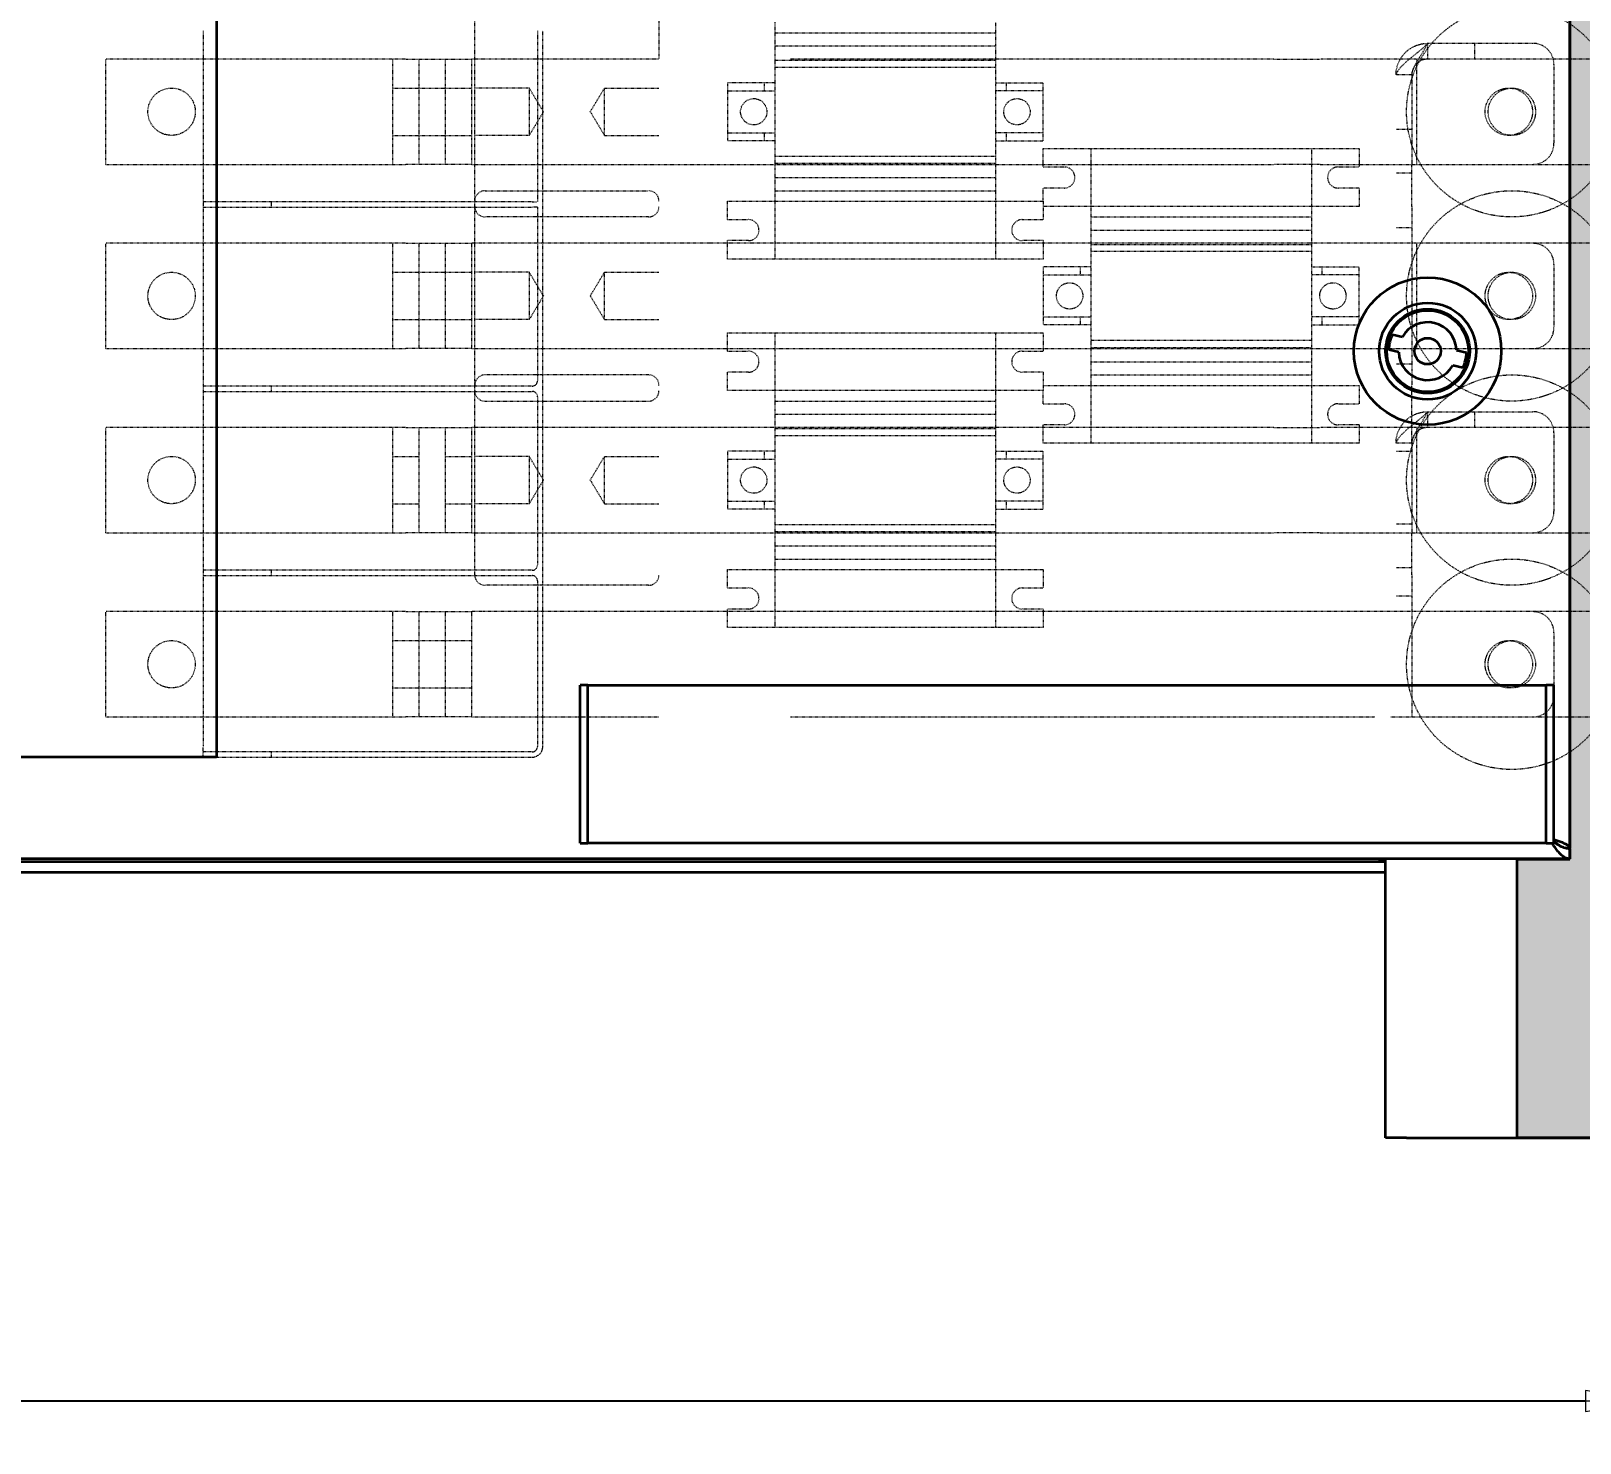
# Model space of a CAD drawing. Header units: millimetres. Extents: x -116965 to 323937, y 291661 to 566926.
# Drawn here: x -19214.6 to -18920.3, y 314997.2 to 315265.5 of the extents above; entities that cross this region are included whole.
import ezdxf

# ---------------------------------------------------------------- set-up
doc = ezdxf.new("R2010")
doc.units = ezdxf.units.MM
doc.header["$PDMODE"] = 35
doc.linetypes.add('DASHED', pattern=[0.75, 0.5, -0.25])
doc.layers.get('0').update_dxf_attribs({"lineweight": 18})
for name, color, linetype, lineweight in [('Dimensions(Schneider)', 7, 'Continuous', 18), ('Hatch', 7, 'Continuous', 9), ('Hidden Edges(Schneider)', 7, 'DASHED', 18), ('Sketch Geometry(Schneider)', 7, 'Continuous', 35), ('Visible Edges(Schneider)', 7, 'Continuous', 35)]:
    doc.layers.add(name, color=color, linetype=linetype, lineweight=lineweight)
doc.styles.add('schneder_1', font='micross.ttf')
doc.dimstyles.new('estilo_Schneider', dxfattribs={"dimscale": 4, "dimtxt": 3, "dimasz": 3, "dimexe": 2, "dimexo": 1, "dimgap": 0.3, "dimtad": 1, "dimtoh": 1, "dimrnd": 1e-08, "dimzin": 12, "dimtxsty": 'schneder_1', "dimblk": 'Filled-1', "dimcen": 0.09, "dimdle": 10, "dimclrd": 7, "dimclre": 7, "dimclrt": 7, "dimadec": 1, "dimazin": 3, "dimtfac": 0.5, "dimtdec": 3, "dimtmove": 0, "dimatfit": 3, "dimldrblk": 'Filled-1', "dimfxl": 1, "dimtolj": 1, "dimlwd": 25, "dimlwe": 25, "dimarcsym": 0})

# ---------------------------------------------------------------- blocks, each defined once
blk = doc.blocks.new('Filled-1')
at = {"color": 0}
for p, q in [((0, 0), (-1, 0.167)), ((-1, 0.167), (-1, -0.167)), ((-1, 0), (0, 0)), ((-1, -0.167), (0, 0))]:
    blk.add_line(p, q, dxfattribs=at)
at = {"color": 0, "flags": 128}
blk.add_lwpolyline([(-1, -0.167), (0, 0), (-1, 0.167), (-1, -0.167)], dxfattribs=at)
at = {"color": 0}
blk.add_solid([(-1, -0.167), (0, 0), (-1, 0.167), (-1, -0.167)], dxfattribs=at)
blk = doc.blocks.new('*D1986')
at = {"layer": 'Defpoints', "color": 0, "linetype": 'Continuous', "lineweight": -3, "transparency": 16777216}
for p in [(-19607.3, 315055.18), (-18907.3, 315055.18), (-18907.3, 315005.18)]:
    blk.add_point(p, dxfattribs=at)
at = {"layer": 'Dimensions(Schneider)', "color": 7, "linetype": 'Continuous', "lineweight": 25, "transparency": 16777216}
for p, q in [((-19607.3, 315051.18), (-19607.3, 314997.18)), ((-18907.3, 315051.18), (-18907.3, 314997.18)), ((-19595.3, 315005.18), (-18919.3, 315005.18))]:
    blk.add_line(p, q, dxfattribs=at)
at = {"layer": 'Dimensions(Schneider)', "color": 7, "linetype": 'Continuous', "lineweight": 25, "transparency": 16777216, "xscale": 12, "yscale": 12, "zscale": 12, "rotation": 180}
blk.add_blockref('Filled-1', (-19607.3, 315005.18), dxfattribs=at)
at = {"layer": 'Dimensions(Schneider)', "color": 7, "linetype": 'Continuous', "lineweight": 25, "transparency": 16777216, "xscale": 12, "yscale": 12, "zscale": 12}
blk.add_blockref('Filled-1', (-18907.3, 315005.18), dxfattribs=at)
at = {"layer": 'Dimensions(Schneider)', "color": 7, "linetype": 'Continuous', "lineweight": 25, "transparency": 16777216, "insert": (-19257.3, 315012.58), "char_height": 12, "attachment_point": 5, "style": 'schneder_1'}
blk.add_mtext('\\A1;700', dxfattribs=at)

msp = doc.modelspace()

# ---------------------------------------------------------------- hatches: boundary and pattern name
at = {"layer": 'Hatch'}
msp.add_hatch(color=256, dxfattribs=at).paths.add_polyline_path([(-18914.251709, 315055.139416), (-18932.304409, 315055.139416), (-18932.304409, 315108.121115), (-18922.307308, 315108.121115), (-18922.307308, 315301.238398), (-19007.293899, 315301.238398), (-19007.293899, 315313.195554), (-18932.304409, 315313.195554), (-18932.304409, 315405.07949), (-18914.251709, 315405.07949)])

# ---------------------------------------------------------------- linework, layer by layer
for p, q in [((-18922.307308, 315108.121115), (-18922.307308, 315301.238398)), ((-18932.304409, 315108.121115), (-18922.307308, 315108.121115)), ((-18932.304409, 315055.139416), (-18932.304409, 315108.121115)), ((-18914.251709, 315055.139416), (-18932.304409, 315055.139416))]:
    msp.add_line(p, q)
at = {"layer": 'Hidden Edges(Schneider)', "ltscale": 0.148422}
for p, q in [((-19130.298825, 315232.175478), (-19130.298825, 315268.175478)), ((-19130.298825, 315162.175478), (-19130.298825, 315198.175478))]:
    msp.add_line(p, q, dxfattribs=at)
at = {"layer": 'Hidden Edges(Schneider)', "ltscale": 0.072943}
msp.add_line((-19095.298825, 315268.175478), (-19095.298825, 315260.175478), dxfattribs=at)
at = {"layer": 'Hidden Edges(Schneider)', "ltscale": 0.118985}
for p, q in [((-19073.298825, 315267.175478), (-19073.298825, 315233.175478)), ((-19031.298825, 315233.175477), (-19031.298825, 315267.175478)), ((-19013.298825, 315232.175478), (-19013.298825, 315198.175478)), ((-18971.298825, 315198.175478), (-18971.298825, 315232.175478)), ((-19073.298825, 315197.175478), (-19073.298825, 315163.175478)), ((-19031.298825, 315163.175478), (-19031.298825, 315197.175478))]:
    msp.add_line(p, q, dxfattribs=at)
at = {"layer": 'Hidden Edges(Schneider)', "ltscale": 0.142782}
for p, q in [((-19181.876161, 315265.525484), (-19181.876161, 315129.525484)), ((-19117.376161, 315129.525484), (-19117.376161, 315265.525484))]:
    msp.add_line(p, q, dxfattribs=at)
at = {"layer": 'Hidden Edges(Schneider)', "ltscale": 0.170604}
msp.add_line((-19118.376161, 315265.525484), (-19118.376161, 315233.025484), dxfattribs=at)
at = {"layer": 'Hidden Edges(Schneider)', "ltscale": 0.146982}
for p, q in [((-19073.298825, 315265.175478), (-19031.298825, 315265.175478)), ((-19073.298825, 315262.675478), (-19031.298825, 315262.675478)), ((-19073.298825, 315259.973436), (-19031.298825, 315259.973436)), ((-19073.298825, 315258.660759), (-19031.298825, 315258.660759)), ((-19031.298825, 315241.690196), (-19073.298825, 315241.690196)), ((-19073.298825, 315240.377519), (-19031.298825, 315240.377519)), ((-19073.298825, 315237.675478), (-19031.298825, 315237.675478)), ((-19073.298825, 315235.175478), (-19031.298825, 315235.175478)), ((-19013.298825, 315230.175478), (-18971.298825, 315230.175478)), ((-19013.298825, 315227.675478), (-18971.298825, 315227.675478)), ((-19013.298825, 315224.973437), (-18971.298825, 315224.973437)), ((-19013.298825, 315223.660759), (-18971.298825, 315223.660759)), ((-18971.298825, 315206.690196), (-19013.298825, 315206.690196)), ((-19013.298825, 315205.377519), (-18971.298825, 315205.377519)), ((-19013.298825, 315202.675478), (-18971.298825, 315202.675478)), ((-19013.298825, 315200.175478), (-18971.298825, 315200.175478)), ((-19073.298825, 315195.175478), (-19031.298825, 315195.175478)), ((-19073.298825, 315192.675478), (-19031.298825, 315192.675478)), ((-19073.298825, 315189.973437), (-19031.298825, 315189.973437)), ((-19073.298825, 315188.660759), (-19031.298825, 315188.660759)), ((-19031.298825, 315171.690196), (-19073.298825, 315171.690196)), ((-19073.298825, 315170.377519), (-19031.298825, 315170.377519)), ((-19073.298825, 315167.675478), (-19031.298825, 315167.675478)), ((-19073.298825, 315165.175478), (-19031.298825, 315165.175478))]:
    msp.add_line(p, q, dxfattribs=at)
at = {"layer": 'Hidden Edges(Schneider)', "ltscale": 0.082567}
for p, q in [((-18949.298825, 315263.175478), (-18929.298825, 315263.175478)), ((-19200.377861, 315240.175478), (-19200.377861, 315260.175478)), ((-19145.877861, 315240.175478), (-19145.877861, 315260.175478)), ((-19140.877861, 315240.175478), (-19140.877861, 315260.175478)), ((-19135.877861, 315240.175478), (-19135.877861, 315260.175478)), ((-19130.877861, 315240.175478), (-19130.877861, 315260.175478)), ((-18951.377861, 315240.175477), (-18951.377861, 315260.175477)), ((-19200.377861, 315205.175478), (-19200.377861, 315225.175478)), ((-19145.877861, 315205.175478), (-19145.877861, 315225.175478)), ((-19140.877861, 315205.175478), (-19140.877861, 315225.175478)), ((-19135.877861, 315205.175478), (-19135.877861, 315225.175478)), ((-19130.877861, 315205.175478), (-19130.877861, 315225.175478)), ((-18952.298825, 315225.175478), (-18952.298825, 315205.175478)), ((-18951.377861, 315205.175477), (-18951.377861, 315225.175477)), ((-18949.298825, 315193.175478), (-18929.298825, 315193.175478)), ((-19200.377861, 315170.175478), (-19200.377861, 315190.175478)), ((-19145.877861, 315170.175478), (-19145.877861, 315190.175478)), ((-19140.877861, 315170.175478), (-19140.877861, 315190.175478)), ((-19135.877861, 315170.175478), (-19135.877861, 315190.175478)), ((-19130.877861, 315170.175478), (-19130.877861, 315190.175478)), ((-18951.377861, 315170.175477), (-18951.377861, 315190.175477)), ((-19200.377861, 315135.175478), (-19200.377861, 315155.175478)), ((-19145.877861, 315135.175478), (-19145.877861, 315155.175478)), ((-19140.877861, 315135.175478), (-19140.877861, 315155.175478)), ((-19135.877861, 315135.175478), (-19135.877861, 315155.175478)), ((-19130.877861, 315135.175478), (-19130.877861, 315155.175478)), ((-18952.298825, 315155.175478), (-18952.298825, 315135.175478))]:
    msp.add_line(p, q, dxfattribs=at)
at = {"layer": 'Hidden Edges(Schneider)', "ltscale": 0.0123}
for p, q in [((-18949.298825, 315263.175478), (-18949.298825, 315260.175478)), ((-18940.298825, 315260.175478), (-18940.298825, 315263.175478)), ((-18952.298825, 315257.175478), (-18955.298825, 315257.175478)), ((-18952.298825, 315246.825478), (-18955.298825, 315246.825478)), ((-18952.298825, 315238.525478), (-18955.298825, 315238.525478)), ((-18955.298825, 315228.175478), (-18952.298825, 315228.175478)), ((-18952.298825, 315228.175478), (-18952.298825, 315225.175478)), ((-18952.298825, 315205.175478), (-18952.298825, 315202.175478)), ((-18952.298825, 315202.175478), (-18955.298825, 315202.175478)), ((-18949.298825, 315193.17548), (-18949.298825, 315190.175478)), ((-18940.298825, 315190.175478), (-18940.298825, 315193.175478)), ((-18952.298825, 315187.175478), (-18955.298825, 315187.175478)), ((-18955.298825, 315185.675478), (-18952.298825, 315185.675478)), ((-18952.298825, 315171.825478), (-18955.298825, 315171.825478)), ((-18952.298825, 315163.525478), (-18955.298825, 315163.525478)), ((-18955.298825, 315158.175478), (-18952.298825, 315158.175478)), ((-18952.298825, 315158.175478), (-18952.298825, 315155.175478))]:
    msp.add_line(p, q, dxfattribs=at)
at = {"layer": 'Hidden Edges(Schneider)', "ltscale": 0.149606}
for p, q in [((-19143.377861, 315260.175478), (-19200.377861, 315260.175478)), ((-19200.377861, 315240.175478), (-19143.377861, 315240.175478)), ((-19143.377861, 315225.175478), (-19200.377861, 315225.175478)), ((-19200.377861, 315205.175478), (-19143.377861, 315205.175478)), ((-19143.377861, 315190.175478), (-19200.377861, 315190.175478)), ((-19200.377861, 315170.175478), (-19143.377861, 315170.175478)), ((-19143.377861, 315155.175478), (-19200.377861, 315155.175478)), ((-19200.377861, 315135.175478), (-19143.377861, 315135.175478))]:
    msp.add_line(p, q, dxfattribs=at)
at = {"layer": 'Hidden Edges(Schneider)', "ltscale": 0.081058}
for p, q in [((-19143.377861, 315260.175478), (-19130.877861, 315260.175478)), ((-19130.877861, 315240.175478), (-19143.377861, 315240.175478)), ((-19143.377861, 315225.175478), (-19130.877861, 315225.175478)), ((-19130.877861, 315205.175478), (-19143.377861, 315205.175478)), ((-19143.377861, 315190.175478), (-19130.877861, 315190.175478)), ((-19130.877861, 315170.175478), (-19143.377861, 315170.175478)), ((-19143.377861, 315155.175478), (-19130.877861, 315155.175478)), ((-19130.877861, 315135.175478), (-19143.377861, 315135.175478))]:
    msp.add_line(p, q, dxfattribs=at)
at = {"layer": 'Hidden Edges(Schneider)', "ltscale": 0.048595}
for p, q in [((-19123.377861, 315260.175478), (-19130.877861, 315260.175478)), ((-19130.877861, 315240.175478), (-19123.377861, 315240.175478)), ((-19123.377861, 315190.175478), (-19130.877861, 315190.175478)), ((-19130.877861, 315170.175478), (-19123.377861, 315170.175478))]:
    msp.add_line(p, q, dxfattribs=at)
at = {"layer": 'Hidden Edges(Schneider)', "ltscale": 0.147397}
msp.add_line((-19095.298825, 315260.175478), (-19123.377861, 315260.175478), dxfattribs=at)
at = {"layer": 'Hidden Edges(Schneider)', "ltscale": 0.138193}
msp.add_line((-19004.484462, 315260.175477), (-19070.298825, 315260.175478), dxfattribs=at)
at = {"layer": 'Hidden Edges(Schneider)', "ltscale": 0.024247}
for p, q in [((-18999.181162, 315260.175477), (-19004.484462, 315260.175477)), ((-19004.484462, 315240.175477), (-18999.181162, 315240.175477)), ((-19128.681162, 315225.175478), (-19130.877861, 315225.175478)), ((-19080.271259, 315225.175478), (-19085.57456, 315225.175478)), ((-19130.877861, 315205.175478), (-19128.681162, 315205.175478)), ((-19085.57456, 315205.175478), (-19080.271259, 315205.175478)), ((-18999.181162, 315190.175477), (-19004.484462, 315190.175477)), ((-19004.484462, 315170.175477), (-18999.181162, 315170.175477)), ((-19128.681162, 315155.175478), (-19130.877861, 315155.175478)), ((-19080.271259, 315155.175478), (-19085.57456, 315155.175478)), ((-19130.877861, 315135.175478), (-19128.681162, 315135.175478))]:
    msp.add_line(p, q, dxfattribs=at)
at = {"layer": 'Hidden Edges(Schneider)', "ltscale": 0.153241}
for p, q in [((-18978.539026, 315260.175477), (-18999.181162, 315260.175477)), ((-18999.181162, 315240.175477), (-18978.539026, 315240.175477)), ((-18978.539026, 315190.175477), (-18999.181162, 315190.175477)), ((-18999.181162, 315170.175477), (-18978.539026, 315170.175477))]:
    msp.add_line(p, q, dxfattribs=at)
at = {"layer": 'Hidden Edges(Schneider)', "ltscale": 0.040479}
for p, q in [((-18978.539026, 315260.175477), (-18969.700191, 315260.175477)), ((-18969.700191, 315240.175477), (-18978.539026, 315240.175477)), ((-18978.539026, 315190.175477), (-18969.700191, 315190.175477)), ((-18969.700191, 315170.175477), (-18978.539026, 315170.175477))]:
    msp.add_line(p, q, dxfattribs=at)
at = {"layer": 'Hidden Edges(Schneider)', "ltscale": 0.138396}
for p, q in [((-18837.877861, 315260.175477), (-18969.700191, 315260.175477)), ((-18969.700191, 315240.175477), (-18837.877861, 315240.175477)), ((-18837.877861, 315190.175477), (-18969.700191, 315190.175477)), ((-18969.700191, 315170.175477), (-18837.877861, 315170.175477))]:
    msp.add_line(p, q, dxfattribs=at)
at = {"layer": 'Hidden Edges(Schneider)', "ltscale": 0.070167}
for p, q in [((-18952.298825, 315257.175478), (-18952.298825, 315240.175478)), ((-18952.298825, 315187.175478), (-18952.298825, 315170.175478))]:
    msp.add_line(p, q, dxfattribs=at)
at = {"layer": 'Hidden Edges(Schneider)', "ltscale": 0.0619}
for p, q in [((-18925.298825, 315259.175478), (-18925.298825, 315244.175478)), ((-18925.298825, 315189.175478), (-18925.298825, 315174.175478))]:
    msp.add_line(p, q, dxfattribs=at)
at = {"layer": 'Hidden Edges(Schneider)', "ltscale": 0.020567}
for p, q in [((-19145.877861, 315254.675478), (-19140.877861, 315254.675478)), ((-19140.877861, 315254.675478), (-19135.877861, 315254.675478)), ((-19135.877861, 315254.675478), (-19130.877861, 315254.675478)), ((-19145.877861, 315245.675478), (-19140.877861, 315245.675478)), ((-19140.877861, 315245.675478), (-19135.877861, 315245.675478)), ((-19135.877861, 315245.675478), (-19130.877861, 315245.675478)), ((-19145.877861, 315219.675478), (-19140.877861, 315219.675478)), ((-19140.877861, 315219.675478), (-19135.877861, 315219.675478)), ((-19135.877861, 315219.675478), (-19130.877861, 315219.675478)), ((-19145.877861, 315210.675478), (-19140.877861, 315210.675478)), ((-19140.877861, 315210.675478), (-19135.877861, 315210.675478)), ((-19135.877861, 315210.675478), (-19130.877861, 315210.675478)), ((-19145.877861, 315184.675478), (-19140.877861, 315184.675478)), ((-19135.877861, 315184.675478), (-19130.877861, 315184.675478)), ((-19145.877861, 315175.675478), (-19140.877861, 315175.675478)), ((-19135.877861, 315175.675478), (-19130.877861, 315175.675478)), ((-19145.877861, 315149.675478), (-19140.877861, 315149.675478)), ((-19140.877861, 315149.675478), (-19135.877861, 315149.675478)), ((-19135.877861, 315149.675478), (-19130.877861, 315149.675478)), ((-19145.877861, 315140.675478), (-19140.877861, 315140.675478)), ((-19140.877861, 315140.675478), (-19135.877861, 315140.675478)), ((-19135.877861, 315140.675478), (-19130.877861, 315140.675478))]:
    msp.add_line(p, q, dxfattribs=at)
at = {"layer": 'Hidden Edges(Schneider)', "ltscale": 0.042672}
for p, q in [((-19119.950825, 315254.675478), (-19130.298825, 315254.675478)), ((-19105.646825, 315254.675478), (-19095.298825, 315254.675478)), ((-19119.950825, 315245.675478), (-19130.298825, 315245.675478)), ((-19105.646825, 315245.675478), (-19095.298825, 315245.675478)), ((-19119.950825, 315219.675478), (-19130.298825, 315219.675478)), ((-19105.646825, 315219.675478), (-19095.298825, 315219.675478)), ((-19119.950825, 315210.675478), (-19130.298825, 315210.675478)), ((-19105.646825, 315210.675478), (-19095.298825, 315210.675478)), ((-19119.950825, 315184.675478), (-19130.298825, 315184.675478)), ((-19105.646825, 315184.675478), (-19095.298825, 315184.675478)), ((-19119.950825, 315175.675478), (-19130.298825, 315175.675478)), ((-19105.646825, 315175.675478), (-19095.298825, 315175.675478))]:
    msp.add_line(p, q, dxfattribs=at)
at = {"layer": 'Hidden Edges(Schneider)', "ltscale": 0.058334}
for p, q in [((-19119.950825, 315254.675478), (-19119.950825, 315245.675478)), ((-19105.646825, 315245.675478), (-19105.646825, 315254.675478)), ((-19119.950825, 315219.675478), (-19119.950825, 315210.675478)), ((-19105.646825, 315210.675478), (-19105.646825, 315219.675478)), ((-19119.950825, 315184.675478), (-19119.950825, 315175.675478)), ((-19105.646825, 315175.675478), (-19105.646825, 315184.675478))]:
    msp.add_line(p, q, dxfattribs=at)
at = {"layer": 'Hidden Edges(Schneider)', "ltscale": 0.021599}
for p, q in [((-19117.246952, 315250.175478), (-19119.950825, 315254.675478)), ((-19108.350698, 315250.175478), (-19105.646825, 315254.675478)), ((-19117.246952, 315250.175478), (-19119.950825, 315245.675478)), ((-19108.350698, 315250.175478), (-19105.646825, 315245.675478)), ((-19117.246952, 315215.175478), (-19119.950825, 315219.675478)), ((-19108.350698, 315215.175478), (-19105.646825, 315219.675478)), ((-19117.246952, 315215.175478), (-19119.950825, 315210.675478)), ((-19108.350698, 315215.175478), (-19105.646825, 315210.675478)), ((-19117.246952, 315180.175478), (-19119.950825, 315184.675478)), ((-19108.350698, 315180.175478), (-19105.646825, 315184.675478)), ((-19117.246952, 315180.175478), (-19119.950825, 315175.675478)), ((-19108.350698, 315180.175478), (-19105.646825, 315175.675478))]:
    msp.add_line(p, q, dxfattribs=at)
at = {"layer": 'Hidden Edges(Schneider)', "ltscale": 0.045367}
for p, q in [((-19082.298825, 315255.675478), (-19082.298825, 315244.675478)), ((-19022.298825, 315244.675477), (-19022.298825, 315255.675477)), ((-19013.298825, 315243.175478), (-19013.298825, 315232.175478)), ((-18971.298825, 315232.175478), (-18971.298825, 315243.175478)), ((-19073.298825, 315233.175478), (-19073.298825, 315222.175478)), ((-19031.298825, 315222.175477), (-19031.298825, 315233.175477)), ((-19022.298825, 315220.675478), (-19022.298825, 315209.675478)), ((-18962.298825, 315209.675478), (-18962.298825, 315220.675478)), ((-19073.298825, 315208.175478), (-19073.298825, 315197.175478)), ((-19031.298825, 315197.175478), (-19031.298825, 315208.175478)), ((-19013.298825, 315198.175478), (-19013.298825, 315187.175478)), ((-18971.298825, 315187.175478), (-18971.298825, 315198.175478)), ((-18952.298825, 315187.175478), (-18952.298825, 315198.175478)), ((-19082.298825, 315185.675478), (-19082.298825, 315174.675478)), ((-19022.298825, 315174.675478), (-19022.298825, 315185.675478)), ((-19073.298825, 315163.175478), (-19073.298825, 315152.175478)), ((-19031.298825, 315152.175478), (-19031.298825, 315163.175478))]:
    msp.add_line(p, q, dxfattribs=at)
at = {"layer": 'Hidden Edges(Schneider)', "ltscale": 0.0371}
for p, q in [((-19073.298825, 315255.675478), (-19082.298825, 315255.675478)), ((-19082.298825, 315254.175478), (-19073.298825, 315254.175478)), ((-19031.298825, 315255.675477), (-19022.298825, 315255.675477)), ((-19022.298825, 315254.175477), (-19031.298825, 315254.175477)), ((-19082.298825, 315246.175478), (-19073.298825, 315246.175478)), ((-19022.298825, 315246.175477), (-19031.298825, 315246.175477)), ((-19073.298825, 315244.675478), (-19082.298825, 315244.675478)), ((-19031.298825, 315244.675477), (-19022.298825, 315244.675477)), ((-19013.298825, 315220.675478), (-19022.298825, 315220.675478)), ((-19022.298825, 315219.175478), (-19013.298825, 315219.175478)), ((-18971.298825, 315220.675478), (-18962.298825, 315220.675478)), ((-18962.298825, 315219.175478), (-18971.298825, 315219.175478)), ((-19022.298825, 315211.175478), (-19013.298825, 315211.175478)), ((-19013.298825, 315209.675478), (-19022.298825, 315209.675478)), ((-18962.298825, 315211.175478), (-18971.298825, 315211.175478)), ((-18971.298825, 315209.675478), (-18962.298825, 315209.675478)), ((-19073.298825, 315185.675478), (-19082.298825, 315185.675478)), ((-19082.298825, 315184.175478), (-19073.298825, 315184.175478)), ((-19031.298825, 315185.675478), (-19022.298825, 315185.675478)), ((-19022.298825, 315184.175478), (-19031.298825, 315184.175478)), ((-19082.298825, 315176.175478), (-19073.298825, 315176.175478)), ((-19073.298825, 315174.675478), (-19082.298825, 315174.675478)), ((-19022.298825, 315176.175478), (-19031.298825, 315176.175478)), ((-19031.298825, 315174.675478), (-19022.298825, 315174.675478))]:
    msp.add_line(p, q, dxfattribs=at)
at = {"layer": 'Hidden Edges(Schneider)', "ltscale": 0.0061}
for p, q in [((-19075.298825, 315255.675478), (-19075.298825, 315254.175478)), ((-19029.298825, 315254.175477), (-19029.298825, 315255.675477)), ((-19075.298825, 315246.175478), (-19075.298825, 315244.675478)), ((-19029.298825, 315244.675477), (-19029.298825, 315246.175477)), ((-19015.298825, 315220.675478), (-19015.298825, 315219.175478)), ((-18969.298825, 315219.175478), (-18969.298825, 315220.675478)), ((-19015.298825, 315211.175478), (-19015.298825, 315209.675478)), ((-18969.298825, 315209.675478), (-18969.298825, 315211.175478)), ((-19075.298825, 315185.675478), (-19075.298825, 315184.175478)), ((-19029.298825, 315184.175478), (-19029.298825, 315185.675478)), ((-19075.298825, 315176.175478), (-19075.298825, 315174.675478)), ((-19029.298825, 315174.675478), (-19029.298825, 315176.175478))]:
    msp.add_line(p, q, dxfattribs=at)
at = {"layer": 'Hidden Edges(Schneider)', "ltscale": 0.15748}
for p, q in [((-19022.298825, 315243.175478), (-18962.298825, 315243.175478)), ((-19082.298825, 315233.175478), (-19022.298825, 315233.175477)), ((-18962.298825, 315232.175478), (-19022.298825, 315232.175478)), ((-19022.298825, 315222.175477), (-19082.298825, 315222.175478)), ((-19082.298825, 315208.175478), (-19022.298825, 315208.175478)), ((-19022.298825, 315198.175478), (-18962.298825, 315198.175478)), ((-19022.298825, 315197.175478), (-19082.298825, 315197.175478)), ((-18962.298825, 315187.175478), (-19022.298825, 315187.175478)), ((-19082.298825, 315163.175478), (-19022.298825, 315163.175478)), ((-19022.298825, 315152.175478), (-19082.298825, 315152.175478))]:
    msp.add_line(p, q, dxfattribs=at)
at = {"layer": 'Hidden Edges(Schneider)', "ltscale": 0.014367}
for p, q in [((-19022.298825, 315239.675478), (-19022.298825, 315243.175478)), ((-18962.298825, 315243.175478), (-18962.298825, 315239.675478)), ((-18962.298825, 315235.675478), (-18962.298825, 315232.175478)), ((-19082.298825, 315229.675478), (-19082.298825, 315233.175478)), ((-19022.298825, 315233.175477), (-19022.298825, 315229.675477)), ((-19082.298825, 315222.175478), (-19082.298825, 315225.675478)), ((-19022.298825, 315225.675477), (-19022.298825, 315222.175477)), ((-19082.298825, 315204.675478), (-19082.298825, 315208.175478)), ((-19022.298825, 315208.175478), (-19022.298825, 315204.675478)), ((-19082.298825, 315197.175478), (-19082.298825, 315200.675478)), ((-19022.298825, 315200.675478), (-19022.298825, 315197.175478)), ((-18962.298825, 315198.175478), (-18962.298825, 315194.675478)), ((-19022.298825, 315187.175478), (-19022.298825, 315190.675478)), ((-18962.298825, 315190.675478), (-18962.298825, 315187.175478)), ((-19082.298825, 315159.675478), (-19082.298825, 315163.175478)), ((-19022.298825, 315163.175478), (-19022.298825, 315159.675478)), ((-19082.298825, 315152.175478), (-19082.298825, 315155.675478)), ((-19022.298825, 315155.675478), (-19022.298825, 315152.175478))]:
    msp.add_line(p, q, dxfattribs=at)
at = {"layer": 'Hidden Edges(Schneider)', "ltscale": 0.138692}
for p, q in [((-19123.377861, 315240.175478), (-19004.484462, 315240.175477)), ((-19004.484462, 315190.175477), (-19123.377861, 315190.175478)), ((-19123.377861, 315170.175478), (-19004.484462, 315170.175477))]:
    msp.add_line(p, q, dxfattribs=at)
at = {"layer": 'Hidden Edges(Schneider)', "ltscale": 0.016433}
for p, q in [((-19022.298825, 315239.675478), (-19018.298825, 315239.675478)), ((-18966.298825, 315239.675478), (-18962.298825, 315239.675478)), ((-19018.298825, 315235.675478), (-19022.298825, 315235.675478)), ((-18962.298825, 315235.675478), (-18966.298825, 315235.675478)), ((-19082.298825, 315229.675478), (-19078.298825, 315229.675478)), ((-19026.298825, 315229.675477), (-19022.298825, 315229.675477)), ((-19078.298825, 315225.675478), (-19082.298825, 315225.675478)), ((-19022.298825, 315225.675477), (-19026.298825, 315225.675477)), ((-19082.298825, 315204.675478), (-19078.298825, 315204.675478)), ((-19026.298825, 315204.675478), (-19022.298825, 315204.675478)), ((-19078.298825, 315200.675478), (-19082.298825, 315200.675478)), ((-19022.298825, 315200.675478), (-19026.298825, 315200.675478)), ((-19022.298825, 315194.675478), (-19018.298825, 315194.675478)), ((-18966.298825, 315194.675478), (-18962.298825, 315194.675478)), ((-19018.298825, 315190.675478), (-19022.298825, 315190.675478)), ((-18962.298825, 315190.675478), (-18966.298825, 315190.675478)), ((-19082.298825, 315159.675478), (-19078.298825, 315159.675478)), ((-19026.298825, 315159.675478), (-19022.298825, 315159.675478)), ((-19078.298825, 315155.675478), (-19082.298825, 315155.675478)), ((-19022.298825, 315155.675478), (-19026.298825, 315155.675478))]:
    msp.add_line(p, q, dxfattribs=at)
at = {"layer": 'Hidden Edges(Schneider)', "ltscale": 0.032967}
for p, q in [((-18952.298825, 315232.175478), (-18952.298825, 315240.175478)), ((-18952.298825, 315162.175478), (-18952.298825, 315170.175478))]:
    msp.add_line(p, q, dxfattribs=at)
at = {"layer": 'Hidden Edges(Schneider)', "ltscale": 0.16273}
for p, q in [((-19128.298825, 315235.175478), (-19097.298825, 315235.175478)), ((-19097.298825, 315230.175478), (-19128.298825, 315230.175478)), ((-19097.298825, 315200.175478), (-19128.298825, 315200.175478)), ((-19128.298825, 315195.175478), (-19097.298825, 315195.175478)), ((-19097.298825, 315160.175478), (-19128.298825, 315160.175478))]:
    msp.add_line(p, q, dxfattribs=at)
at = {"layer": 'Hidden Edges(Schneider)', "ltscale": 0.010233}
for p, q in [((-19022.298825, 315233.175477), (-19022.298825, 315235.675478)), ((-19022.298825, 315194.675478), (-19022.298825, 315197.175478))]:
    msp.add_line(p, q, dxfattribs=at)
at = {"layer": 'Hidden Edges(Schneider)', "ltscale": 0.131234}
for p, q in [((-19119.376161, 315233.025484), (-19181.876161, 315233.025484)), ((-19181.876161, 315232.025484), (-19119.376161, 315232.025484)), ((-19119.376161, 315198.025484), (-19181.876161, 315198.025484)), ((-19181.876161, 315197.025484), (-19119.376161, 315197.025484)), ((-19119.376161, 315163.025484), (-19181.876161, 315163.025484)), ((-19181.876161, 315162.025484), (-19119.376161, 315162.025484)), ((-19119.376161, 315128.525484), (-19181.876161, 315128.525484)), ((-19181.876161, 315127.525484), (-19119.376161, 315127.525484))]:
    msp.add_line(p, q, dxfattribs=at)
at = {"layer": 'Hidden Edges(Schneider)', "ltscale": 0.004033}
for p, q in [((-19168.876161, 315232.025484), (-19168.876161, 315233.025484)), ((-19168.876161, 315197.025484), (-19168.876161, 315198.025484)), ((-19168.876161, 315162.025484), (-19168.876161, 315163.025484)), ((-19168.876161, 315127.525484), (-19168.876161, 315128.525484))]:
    msp.add_line(p, q, dxfattribs=at)
at = {"layer": 'Hidden Edges(Schneider)', "ltscale": 0.155704}
msp.add_line((-19130.298825, 315198.175478), (-19130.298825, 315232.175478), dxfattribs=at)
at = {"layer": 'Hidden Edges(Schneider)', "ltscale": 0.006393}
for p, q in [((-19119.376161, 315233.025484), (-19118.376161, 315233.025484)), ((-19118.376161, 315232.025484), (-19119.376161, 315232.025484))]:
    msp.add_line(p, q, dxfattribs=at)
at = {"layer": 'Hidden Edges(Schneider)', "ltscale": 0.173228}
msp.add_line((-19118.376161, 315232.025484), (-19118.376161, 315199.025484), dxfattribs=at)
at = {"layer": 'Hidden Edges(Schneider)', "ltscale": 0.025871}
for p, q in [((-18952.298825, 315232.175478), (-18952.298825, 315228.175478)), ((-18952.298825, 315202.175478), (-18952.298825, 315198.175478)), ((-18952.298825, 315162.175478), (-18952.298825, 315158.175478))]:
    msp.add_line(p, q, dxfattribs=at)
at = {"layer": 'Hidden Edges(Schneider)', "ltscale": 0.128004}
for p, q in [((-19085.57456, 315225.175478), (-19128.681162, 315225.175478)), ((-19128.681162, 315205.175478), (-19085.57456, 315205.175478)), ((-19085.57456, 315155.175478), (-19128.681162, 315155.175478))]:
    msp.add_line(p, q, dxfattribs=at)
at = {"layer": 'Hidden Edges(Schneider)', "ltscale": 0.141378}
for p, q in [((-18837.877861, 315225.175477), (-19080.271259, 315225.175478)), ((-19080.271259, 315205.175478), (-18837.877861, 315205.175477)), ((-18837.877861, 315155.175477), (-19080.271259, 315155.175478))]:
    msp.add_line(p, q, dxfattribs=at)
at = {"layer": 'Hidden Edges(Schneider)', "ltscale": 0.0495}
msp.add_line((-18925.298825, 315221.175478), (-18925.298825, 315209.175478), dxfattribs=at)
at = {"layer": 'Hidden Edges(Schneider)', "ltscale": 0.167979}
msp.add_line((-19118.376161, 315196.025484), (-19118.376161, 315164.025484), dxfattribs=at)
at = {"layer": 'Hidden Edges(Schneider)', "ltscale": 0.165354}
msp.add_line((-19118.376161, 315161.025484), (-19118.376161, 315129.525484), dxfattribs=at)
at = {"layer": 'Hidden Edges(Schneider)', "ltscale": 0.041233}
msp.add_line((-18925.298825, 315151.175478), (-18925.298825, 315141.175478), dxfattribs=at)
at = {"layer": 'Hidden Edges(Schneider)', "ltscale": 0.165213}
msp.add_line((-19128.681162, 315135.175478), (-19095.298825, 315135.175478), dxfattribs=at)
at = {"layer": 'Hidden Edges(Schneider)', "ltscale": 0.145669}
msp.add_line((-19070.298825, 315135.175478), (-18959.298825, 315135.175477), dxfattribs=at)
at = {"layer": 'Hidden Edges(Schneider)', "ltscale": 0.138141}
msp.add_line((-18956.298825, 315135.175477), (-18837.877861, 315135.175477), dxfattribs=at)
at = {"layer": 'Hidden Edges(Schneider)', "ltscale": 0.012885}
msp.add_line((-19181.876161, 315127.525484), (-19181.876161, 315129.525484), dxfattribs=at)
at = {"layer": 'Hidden Edges(Schneider)', "ltscale": 0.040747, "flags": 128}
for points in [[(-18955.298825, 315257.175477), (-18955.296626, 315257.344644), (-18955.285931, 315257.572766), (-18955.260587, 315257.852831), (-18955.214446, 315258.177826), (-18955.141358, 315258.540736), (-18955.035171, 315258.934549), (-18954.89031, 315259.350821), (-18954.704075, 315259.779338), (-18954.47464, 315260.210431), (-18954.20111, 315260.634287), (-18953.886446, 315261.041937), (-18953.534596, 315261.424977), (-18953.150524, 315261.775499), (-18952.742197, 315262.08862), (-18952.318063, 315262.360476), (-18951.887129, 315262.588197), (-18951.45921, 315262.772761), (-18951.043969, 315262.916076), (-18950.651604, 315263.020934), (-18950.290526, 315263.092952), (-18949.967723, 315263.138272), (-18949.69018, 315263.163037), (-18949.464885, 315263.173391), (-18949.298825, 315263.175478)], [(-18955.298825, 315187.175476), (-18955.296626, 315187.344643), (-18955.285931, 315187.572767), (-18955.260587, 315187.852832), (-18955.214446, 315188.177826), (-18955.141358, 315188.540737), (-18955.035171, 315188.934547), (-18954.89031, 315189.350821), (-18954.704075, 315189.779336), (-18954.47464, 315190.21043), (-18954.20111, 315190.634286), (-18953.886446, 315191.041938), (-18953.534596, 315191.424977), (-18953.150524, 315191.7755), (-18952.742197, 315192.08862), (-18952.318063, 315192.360474), (-18951.887129, 315192.588197), (-18951.45921, 315192.772762), (-18951.043969, 315192.916075), (-18950.651604, 315193.020937), (-18950.290526, 315193.092953), (-18949.967723, 315193.138272), (-18949.69018, 315193.163039), (-18949.464885, 315193.173391), (-18949.298825, 315193.17548)]]:
    msp.add_lwpolyline(points, dxfattribs=at)
at = {"layer": 'Hidden Edges(Schneider)', "ltscale": 0.046536, "flags": 128}
for points in [[(-18949.298825, 315263.175478), (-18949.496407, 315262.945294), (-18949.743398, 315262.691811), (-18950.033766, 315262.417971), (-18950.361478, 315262.126717), (-18950.720502, 315261.82099), (-18951.104806, 315261.503733), (-18951.507165, 315261.177888), (-18951.918928, 315260.846397), (-18952.331923, 315260.512202), (-18952.737869, 315260.178246), (-18953.129142, 315259.847469), (-18953.498553, 315259.522816), (-18953.839283, 315259.207227), (-18954.146852, 315258.903645), (-18954.417573, 315258.615012), (-18954.648529, 315258.344271), (-18954.839902, 315258.094362), (-18954.992661, 315257.868229), (-18955.10824, 315257.668814), (-18955.190949, 315257.499059), (-18955.246075, 315257.361905), (-18955.278905, 315257.260296), (-18955.294726, 315257.197172), (-18955.298825, 315257.175477)], [(-18949.298825, 315193.17548), (-18949.496407, 315192.945296), (-18949.743398, 315192.691809), (-18950.033766, 315192.417971), (-18950.361478, 315192.126719), (-18950.720502, 315191.82099), (-18951.104806, 315191.503731), (-18951.507165, 315191.177889), (-18951.918928, 315190.846397), (-18952.331923, 315190.512201), (-18952.737869, 315190.178243), (-18953.129142, 315189.847471), (-18953.498553, 315189.522816), (-18953.839283, 315189.207226), (-18954.146852, 315188.903643), (-18954.417573, 315188.615014), (-18954.648529, 315188.34427), (-18954.839902, 315188.09436), (-18954.992661, 315187.868229), (-18955.10824, 315187.668816), (-18955.190949, 315187.499057), (-18955.246075, 315187.361905), (-18955.278905, 315187.260295), (-18955.294726, 315187.197172), (-18955.298825, 315187.175476)]]:
    msp.add_lwpolyline(points, dxfattribs=at)
at = {"layer": 'Hidden Edges(Schneider)', "ltscale": 0.03184, "flags": 128}
for points in [[(-18952.298825, 315257.175477), (-18952.296776, 315257.197172), (-18952.288865, 315257.260296), (-18952.27245, 315257.361905), (-18952.244887, 315257.499059), (-18952.203533, 315257.668814), (-18952.145743, 315257.868229), (-18952.069363, 315258.094362), (-18951.973677, 315258.344271), (-18951.858199, 315258.615012), (-18951.722838, 315258.903645), (-18951.569054, 315259.207227), (-18951.398689, 315259.522816), (-18951.213984, 315259.847469), (-18951.018347, 315260.178246), (-18950.815374, 315260.512202), (-18950.608877, 315260.846397), (-18950.402995, 315261.177888), (-18950.201816, 315261.503733), (-18950.009664, 315261.82099), (-18949.830151, 315262.126717), (-18949.666296, 315262.417971), (-18949.521111, 315262.691811), (-18949.397616, 315262.945294), (-18949.298825, 315263.175478)], [(-18952.298825, 315187.175476), (-18952.296776, 315187.197172), (-18952.288865, 315187.260295), (-18952.27245, 315187.361905), (-18952.244887, 315187.499057), (-18952.203533, 315187.668816), (-18952.145743, 315187.868229), (-18952.069363, 315188.09436), (-18951.973677, 315188.34427), (-18951.858199, 315188.615014), (-18951.722838, 315188.903643), (-18951.569054, 315189.207226), (-18951.398689, 315189.522816), (-18951.213984, 315189.847471), (-18951.018347, 315190.178243), (-18950.815374, 315190.512201), (-18950.608877, 315190.846397), (-18950.402995, 315191.177889), (-18950.201816, 315191.503731), (-18950.009664, 315191.82099), (-18949.830151, 315192.126719), (-18949.666296, 315192.417971), (-18949.521111, 315192.691809), (-18949.397616, 315192.945296), (-18949.298825, 315193.17548)]]:
    msp.add_lwpolyline(points, dxfattribs=at)
at = {"layer": 'Hidden Edges(Schneider)', "ltscale": 0.022906, "flags": 128}
for points in [[(-18949.298825, 315260.175478), (-18949.381855, 315260.174434), (-18949.494503, 315260.169257), (-18949.633274, 315260.156875), (-18949.794676, 315260.134215), (-18949.975215, 315260.098206), (-18950.171397, 315260.045777), (-18950.379017, 315259.974119), (-18950.592977, 315259.881837), (-18950.808444, 315259.767977), (-18951.020511, 315259.632049), (-18951.224674, 315259.475488), (-18951.41671, 315259.300227), (-18951.592636, 315259.108707), (-18951.749968, 315258.904882), (-18951.886732, 315258.692954), (-18952.00145, 315258.477408), (-18952.094567, 315258.263149), (-18952.166998, 315258.055013), (-18952.220091, 315257.858107), (-18952.256636, 315257.676652), (-18952.279706, 315257.514154), (-18952.292378, 315257.374122), (-18952.297726, 315257.260061), (-18952.298825, 315257.175477)], [(-18949.298825, 315190.175478), (-18949.381855, 315190.174433), (-18949.494503, 315190.16926), (-18949.633274, 315190.156876), (-18949.794676, 315190.134217), (-18949.975215, 315190.098206), (-18950.171397, 315190.045778), (-18950.379017, 315189.974119), (-18950.592977, 315189.881837), (-18950.808444, 315189.767977), (-18951.020511, 315189.63205), (-18951.224674, 315189.47549), (-18951.41671, 315189.300229), (-18951.592636, 315189.108707), (-18951.749968, 315188.904883), (-18951.886732, 315188.692953), (-18952.00145, 315188.477408), (-18952.094567, 315188.263151), (-18952.166998, 315188.055011), (-18952.220091, 315187.858106), (-18952.256636, 315187.676651), (-18952.279706, 315187.514154), (-18952.292378, 315187.374121), (-18952.297726, 315187.260062), (-18952.298825, 315187.175476)]]:
    msp.add_lwpolyline(points, dxfattribs=at)
at = {"layer": 'Hidden Edges(Schneider)', "ltscale": 0.146589}
for centre in [(-18933.298825, 315250.175478), (-18933.298825, 315215.175478), (-18933.298825, 315180.175478), (-18933.298825, 315145.175478)]:
    msp.add_circle(centre, 20, dxfattribs=at)
at = {"layer": 'Hidden Edges(Schneider)', "ltscale": 0.148422}
for centre in [(-19187.877861, 315250.175478), (-18933.877861, 315250.175477), (-18933.298825, 315250.175478), (-19187.877861, 315215.175478), (-18933.877861, 315215.175477), (-18933.298825, 315215.175478), (-19187.877861, 315180.175478), (-18933.877861, 315180.175477), (-18933.298825, 315180.175478), (-19187.877861, 315145.175478), (-18933.877861, 315145.175477), (-18933.298825, 315145.175478)]:
    msp.add_circle(centre, 4.5, dxfattribs=at)
at = {"layer": 'Hidden Edges(Schneider)', "ltscale": 0.064826}
for centre in [(-19077.298825, 315250.175478), (-19027.298825, 315250.175477), (-19017.298825, 315215.175478), (-18967.298825, 315215.175478), (-19077.298825, 315180.175478), (-19027.298825, 315180.175478)]:
    msp.add_circle(centre, 2.5, dxfattribs=at)
at = {"layer": 'Hidden Edges(Schneider)', "ltscale": 0.025871}
for centre, radius, start, end in [((-18929.298825, 315259.175478), 4, 0, 90), ((-18929.298825, 315244.175478), 4, 270, 0), ((-19018.298825, 315237.675478), 2, 270, 90), ((-18966.298825, 315237.675478), 2, 90, 270), ((-19078.298825, 315227.675478), 2, 269.99999998, 89.99999998), ((-19026.298825, 315227.675477), 2, 89.99999998, 269.99999998), ((-18929.298825, 315221.175478), 4, 0, 90), ((-18929.298825, 315209.175478), 4, 270, 0), ((-19078.298825, 315202.675478), 2, 270, 90), ((-19026.298825, 315202.675478), 2, 90, 270), ((-19018.298825, 315192.675478), 2, 270, 90), ((-18966.298825, 315192.675478), 2, 90, 270), ((-18929.298825, 315189.175478), 4, 0, 90), ((-18929.298825, 315174.175478), 4, 270, 0), ((-19078.298825, 315157.675478), 2, 270, 90), ((-19026.298825, 315157.675478), 2, 90, 270), ((-18929.298825, 315151.175478), 4, 0, 90), ((-18929.298825, 315139.175478), 4, 270, 0)]:
    msp.add_arc(centre, radius, start, end, dxfattribs=at)
at = {"layer": 'Hidden Edges(Schneider)', "ltscale": 0.012885}
for centre, start, end in [((-19128.298825, 315233.175478), 90, 180), ((-19097.298825, 315233.175478), 0, 90), ((-19128.298825, 315232.175478), 180, 270), ((-19097.298825, 315232.175478), 270, 0), ((-19128.298825, 315198.175478), 90, 180), ((-19097.298825, 315198.175478), 0, 90), ((-19128.298825, 315197.175478), 180, 270), ((-19097.298825, 315197.175478), 270, 0), ((-19128.298825, 315162.175478), 180, 270), ((-19097.298825, 315162.175478), 270, 0), ((-19119.376161, 315129.525484), 269.99999998, 0)]:
    msp.add_arc(centre, 2, start, end, dxfattribs=at)
at = {"layer": 'Hidden Edges(Schneider)', "ltscale": 0.006393}
for centre, start, end in [((-19119.376161, 315199.025484), 269.99999998, 0), ((-19119.376161, 315196.025484), 0, 89.99999998), ((-19119.376161, 315164.025484), 269.99999998, 0), ((-19119.376161, 315161.025484), 0, 89.99999998), ((-19119.376161, 315129.525484), 269.99999998, 0)]:
    msp.add_arc(centre, 1, start, end, dxfattribs=at)
at = {"layer": 'Sketch Geometry(Schneider)'}
for p, q in [((-18922.307308, 315108.121115), (-18922.307308, 315301.238398)), ((-19179.376148, 315267.524773), (-19179.376148, 315127.525451)), ((-19179.376148, 315127.525451), (-19336.397195, 315127.525451)), ((-18932.304409, 315055.139416), (-18932.304409, 315108.121115)), ((-18932.304409, 315108.121115), (-18922.307308, 315108.121115)), ((-18914.251709, 315055.139416), (-18932.304409, 315055.139416))]:
    msp.add_line(p, q, dxfattribs=at)
at = {"layer": 'Visible Edges(Schneider)'}
for p, q in [((-18922.298825, 315299.075478), (-18922.298825, 315110.275478)), ((-18955.990564, 315207.834692), (-18954.090318, 315207.375772)), ((-18954.794587, 315204.45961), (-18956.694833, 315204.918529)), ((-18943.803063, 315204.891346), (-18941.902818, 315204.432426)), ((-18942.607086, 315201.516263), (-18944.507332, 315201.975183)), ((-19108.80311, 315141.175478), (-19110.298825, 315141.175478)), ((-19110.298825, 315111.175478), (-19110.298825, 315141.175478)), ((-19108.80311, 315141.175478), (-18926.79454, 315141.175478)), ((-19108.80311, 315111.175478), (-19108.80311, 315141.175478)), ((-18925.298825, 315141.175478), (-18926.79454, 315141.175478)), ((-18926.79454, 315111.175478), (-18926.79454, 315141.175478)), ((-18925.298825, 315111.175478), (-18925.298825, 315141.175478)), ((-19110.298825, 315111.175478), (-19108.80311, 315111.175478)), ((-18926.79454, 315111.175478), (-19108.80311, 315111.175478)), ((-18926.79454, 315111.175478), (-18925.298825, 315111.175478)), ((-18923.107486, 315110.275478), (-18922.298825, 315110.275478)), ((-18922.298824, 315110.175478), (-18922.298824, 315108.175478)), ((-18922.298825, 315108.175478), (-19592.298825, 315108.175478)), ((-19510.640513, 315107.675478), (-18957.298825, 315107.675478)), ((-18958.298825, 315107.775478), (-18958.298825, 315108.175478)), ((-18958.298825, 315107.775478), (-18957.298825, 315107.775478)), ((-18957.298825, 315055.175478), (-18957.298825, 315108.175478)), ((-18932.298825, 315055.175478), (-18932.298825, 315108.175478)), ((-19511.798825, 315105.675478), (-18957.298825, 315105.675478)), ((-18953.298825, 315055.175478), (-18957.298825, 315055.175478)), ((-18953.298825, 315055.175478), (-18932.298825, 315055.175478)), ((-18914.298825, 315055.175478), (-18932.298825, 315055.175478))]:
    msp.add_line(p, q, dxfattribs=at)
at = {"layer": 'Visible Edges(Schneider)', "flags": 128}
for points in [[(-18922.298824, 315108.175478), (-18922.438947, 315108.181531), (-18922.578947, 315108.199654), (-18922.718937, 315108.229788), (-18922.859012, 315108.271876), (-18922.999164, 315108.3258), (-18923.139183, 315108.391316), (-18923.279163, 315108.468251), (-18923.41922, 315108.556435), (-18923.559343, 315108.655609), (-18923.699133, 315108.765169), (-18923.838655, 315108.884763), (-18923.978016, 315109.014076), (-18924.1173, 315109.15279), (-18924.256632, 315109.300589), (-18924.396116, 315109.457156), (-18924.535839, 315109.622175), (-18924.675915, 315109.795313), (-18924.815943, 315109.975599), (-18924.95578, 315110.162284), (-18925.09555, 315110.354927), (-18925.23533, 315110.553089), (-18925.375253, 315110.756329), (-18925.515377, 315110.964164), (-18925.655376, 315111.175478)], [(-18925.298826, 315111.86984), (-18925.087806, 315111.803433), (-18924.880716, 315111.737116), (-18924.678013, 315111.670839), (-18924.480135, 315111.604553), (-18924.287559, 315111.538208), (-18924.100734, 315111.471754), (-18923.920233, 315111.405184), (-18923.747217, 315111.338725), (-18923.582165, 315111.272376), (-18923.425428, 315111.206089), (-18923.277342, 315111.139813), (-18923.138248, 315111.073498), (-18923.008482, 315111.007095), (-18922.888395, 315110.940554), (-18922.778608, 315110.874001), (-18922.679579, 315110.807521), (-18922.591507, 315110.741064), (-18922.514593, 315110.674579), (-18922.449037, 315110.608016), (-18922.395145, 315110.54146), (-18922.353107, 315110.474979), (-18922.323, 315110.408521), (-18922.30488, 315110.342038), (-18922.298824, 315110.275478)], [(-18924.581911, 315110.926884), (-18924.604027, 315110.952516), (-18924.626896, 315110.978131), (-18924.650499, 315111.003733), (-18924.674827, 315111.029323), (-18924.69988, 315111.054906), (-18924.725639, 315111.080483), (-18924.752104, 315111.106058), (-18924.779255, 315111.131633), (-18924.807092, 315111.157212), (-18924.835607, 315111.182797), (-18924.86478, 315111.208391), (-18924.894611, 315111.233998), (-18924.925091, 315111.259619), (-18924.956209, 315111.285257), (-18924.987947, 315111.310916), (-18925.020315, 315111.336599), (-18925.053293, 315111.362308), (-18925.086862, 315111.388041), (-18925.120956, 315111.413761), (-18925.155565, 315111.439463), (-18925.19067, 315111.465149), (-18925.226261, 315111.490823), (-18925.26231, 315111.516487), (-18925.298826, 315111.542145)], [(-18925.298816, 315111.410117), (-18925.17398, 315111.3205), (-18925.049431, 315111.23313), (-18924.9251, 315111.148152), (-18924.800894, 315111.065708), (-18924.676763, 315110.985941), (-18924.552614, 315110.908993), (-18924.428388, 315110.835009), (-18924.304001, 315110.764131), (-18924.179384, 315110.696501), (-18924.054462, 315110.632264), (-18923.929159, 315110.571561), (-18923.80357, 315110.514613), (-18923.678142, 315110.461766), (-18923.55282, 315110.413118), (-18923.427536, 315110.368748), (-18923.302213, 315110.32874), (-18923.176777, 315110.293173), (-18923.051178, 315110.262135), (-18922.925693, 315110.235773), (-18922.800352, 315110.214141), (-18922.675068, 315110.197267), (-18922.549764, 315110.185181), (-18922.424375, 315110.177908), (-18922.298824, 315110.175478)], [(-18958.53278, 315108.175478), (-18958.514394, 315108.158784), (-18958.496655, 315108.142089), (-18958.479604, 315108.125414), (-18958.463277, 315108.108749), (-18958.447675, 315108.092095), (-18958.432759, 315108.075447), (-18958.418607, 315108.0588), (-18958.405217, 315108.042154), (-18958.392552, 315108.0255), (-18958.380612, 315108.00884), (-18958.369511, 315107.992169), (-18958.359135, 315107.97548), (-18958.349561, 315107.958781), (-18958.340825, 315107.942094), (-18958.33289, 315107.925424), (-18958.325757, 315107.908766), (-18958.319463, 315107.892115), (-18958.314008, 315107.875468), (-18958.309392, 315107.858822), (-18958.305577, 315107.842171), (-18958.30264, 315107.825517), (-18958.300504, 315107.808852), (-18958.299245, 315107.792172), (-18958.298825, 315107.775478)]]:
    msp.add_lwpolyline(points, dxfattribs=at)
at = {"layer": 'Visible Edges(Schneider)'}
for radius in [14, 9.2, 8, 7.75, 2.5]:
    msp.add_circle((-18949.298825, 315204.675478), radius, dxfattribs=at)
for radius, start, end in [(5.5, 2.24936406, 150.5961238), (7.4, 154.72769353, 178.11779433), (5.5, 182.24936406, 330.5961238), (7.4, 334.72769353, 358.11779433)]:
    msp.add_arc((-18949.298825, 315204.675478), radius, start, end, dxfattribs=at)

# ---------------------------------------------------------------- dimensions: what is measured, and where the dimension line sits
at = {"layer": 'Dimensions(Schneider)', "color": 7, "linetype": 'Continuous', "lineweight": 25}
dim = msp.add_linear_dim(base=(-18907.298825, 315005.175478), p1=(-19607.298825, 315055.175478), p2=(-18907.298825, 315055.175478), dimstyle='estilo_Schneider', override={"dimtoh": 0, "dimdec": 2, "dimtp": 0, "dimtm": 0, "dimtdec": 3, "dimatfit": 2}, dxfattribs=at)
dim.commit()
dim.dimension.update_dxf_attribs({"geometry": '*D1986', "text_midpoint": (-19257.298825, 315005.175478), "dimtype": 160})

doc.saveas('drawing.dxf')
